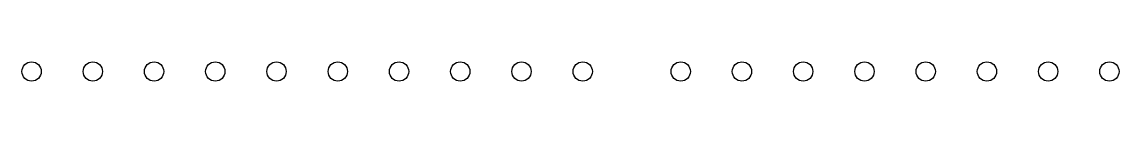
# Model space of a CAD drawing. Header units: millimetres. Extents: x 20 to 65.5, y 3.7 to 52.8.
# Drawn here: x 19.96 to 65.46, y 52 to 52.8 of the extents above.
import ezdxf

# ---------------------------------------------------------------- set-up
doc = ezdxf.new("R2010")
doc.units = ezdxf.units.MM

msp = doc.modelspace()

# ---------------------------------------------------------------- linework, layer by layer
for centre in [(20.356, 52.4, -1.6), (22.896, 52.4, -1.6), (25.436, 52.4, -1.6), (27.976, 52.4, -1.6), (30.516, 52.4, -1.6), (33.056, 52.4, -1.6), (35.596, 52.4, -1.6), (38.136, 52.4, -1.6), (40.676, 52.4, -1.6), (43.216, 52.4, -1.6), (47.28, 52.4, -1.6), (49.82, 52.4, -1.6), (52.36, 52.4, -1.6), (54.9, 52.4, -1.6), (57.44, 52.4, -1.6), (59.98, 52.4, -1.6), (62.52, 52.4, -1.6), (65.06, 52.4, -1.6)]:
    msp.add_circle(centre, 0.4)

doc.saveas('drawing.dxf')
